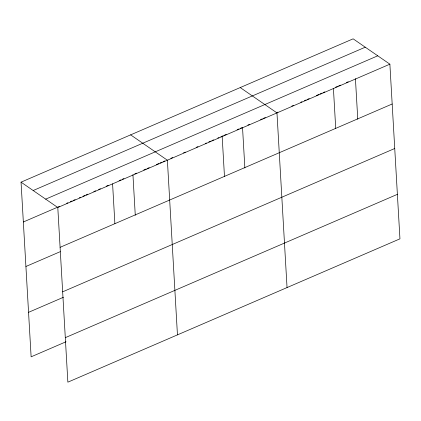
<?xml version="1.0" encoding="UTF-8"?>
<svg xmlns="http://www.w3.org/2000/svg" width="421" height="421" viewBox="0 0 421 421"><rect width="100%" height="100%" fill="white"/><g stroke="black" fill="none" stroke-linecap="round" stroke-linejoin="round"><path stroke-width="0.63" d="M21.05 182.161L353.135 38.832L389.878 64.171L399.95 238.839L67.865 382.168L57.793 207.506L21.05 182.161L31.122 356.829L66.044 341.752M33.175 190.524L365.26 47.194M45.668 199.144L377.753 55.809M23.344 221.988L59.477 206.395M66.702 203.28L67.902 202.759M70.312 201.717L72.117 200.938M73.322 200.417L75.127 199.638M79.343 197.817L80.548 197.302M82.958 196.26L84.763 195.481M85.968 194.96L87.773 194.181M93.794 191.581L95.604 190.802M98.614 189.503L100.419 188.724M106.439 186.124L108.244 185.345M119.085 180.667L120.89 179.888M122.095 179.367L123.9 178.588M134.741 173.91L136.546 173.131M143.772 170.01L146.182 168.974M147.387 168.453L149.192 167.674M156.417 164.553L158.828 163.516M160.033 162.995L161.838 162.217M163.043 161.696L164.848 160.917M170.868 158.317L172.673 157.538M183.514 152.86L185.319 152.081M196.16 147.403L197.965 146.624M205.19 143.503L206.395 142.982M208.805 141.945L210.611 141.167M211.816 140.646L213.621 139.867M217.836 138.046L219.041 137.525M220.846 136.746L223.256 135.709M224.456 135.188L226.266 134.41M237.102 129.731L238.907 128.952M240.112 128.431L241.922 127.652M247.927 125.058L249.732 124.279M260.541 119.617L262.341 118.838M263.541 118.317L265.346 117.543M276.155 112.875L277.955 112.097M291.769 106.134L293.574 105.355M300.778 102.245L301.978 101.729M304.383 100.693L306.183 99.914M307.383 99.398L309.188 98.619M316.392 95.509L318.797 94.472M319.997 93.951L321.797 93.173M323.002 92.657L324.802 91.878M335.611 87.21L337.416 86.437M338.616 85.916L340.415 85.137M346.425 82.548L348.225 81.769M57.793 207.506L389.878 64.171M60.092 247.327L392.177 103.998M25.913 266.488L60.235 251.674M62.655 291.827L394.74 148.497M28.554 312.329L63.482 297.258M65.297 337.668L397.382 194.339M240.228 87.568L276.971 112.907L287.043 287.569M130.636 134.862L167.384 160.206L177.451 334.869M355.429 78.659L357.771 119.227M333.427 88.542L335.721 128.363M242.522 127.389L244.864 167.963M222.177 136.557L224.472 176.383M132.936 174.689L135.273 215.263M112.586 183.856L114.886 223.677"/></g></svg>
